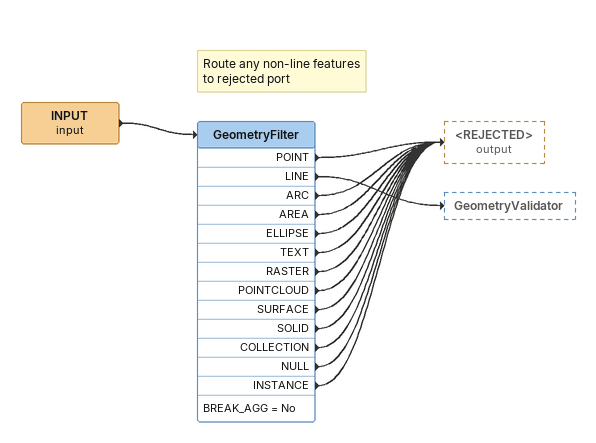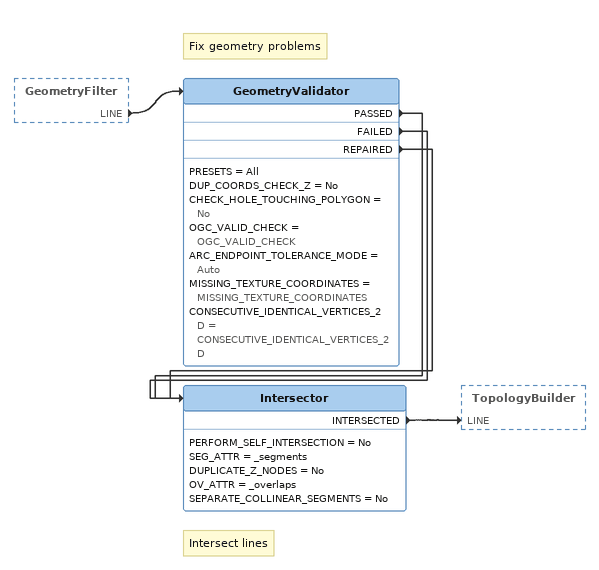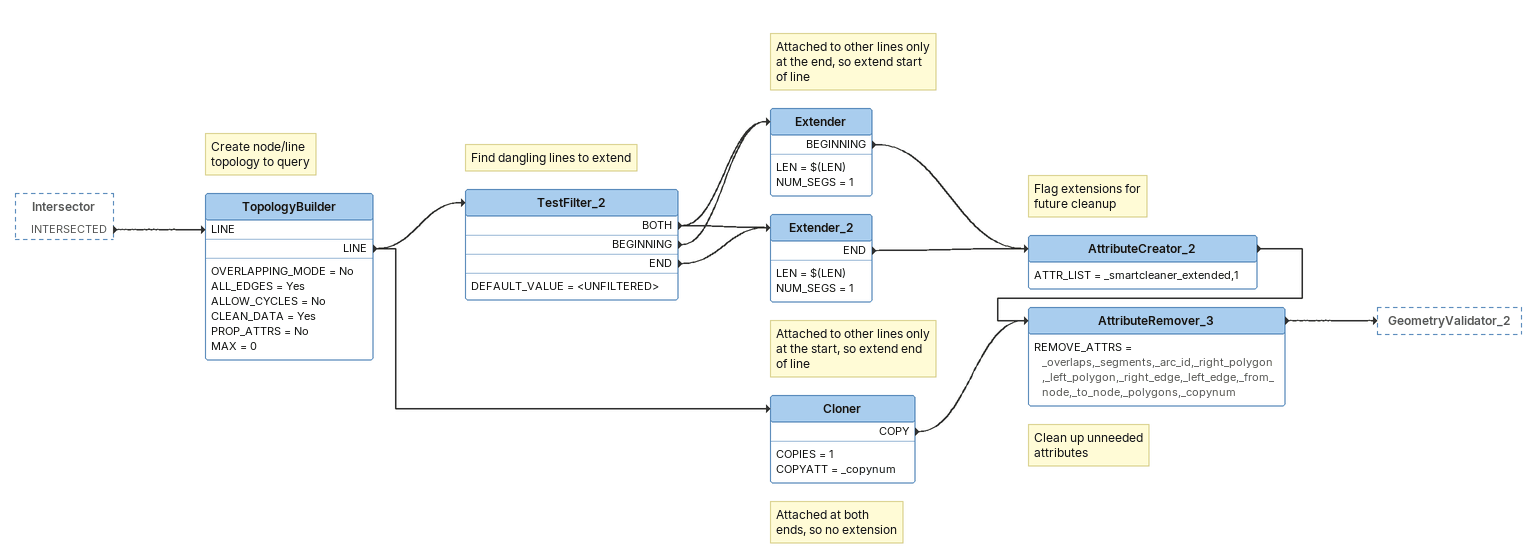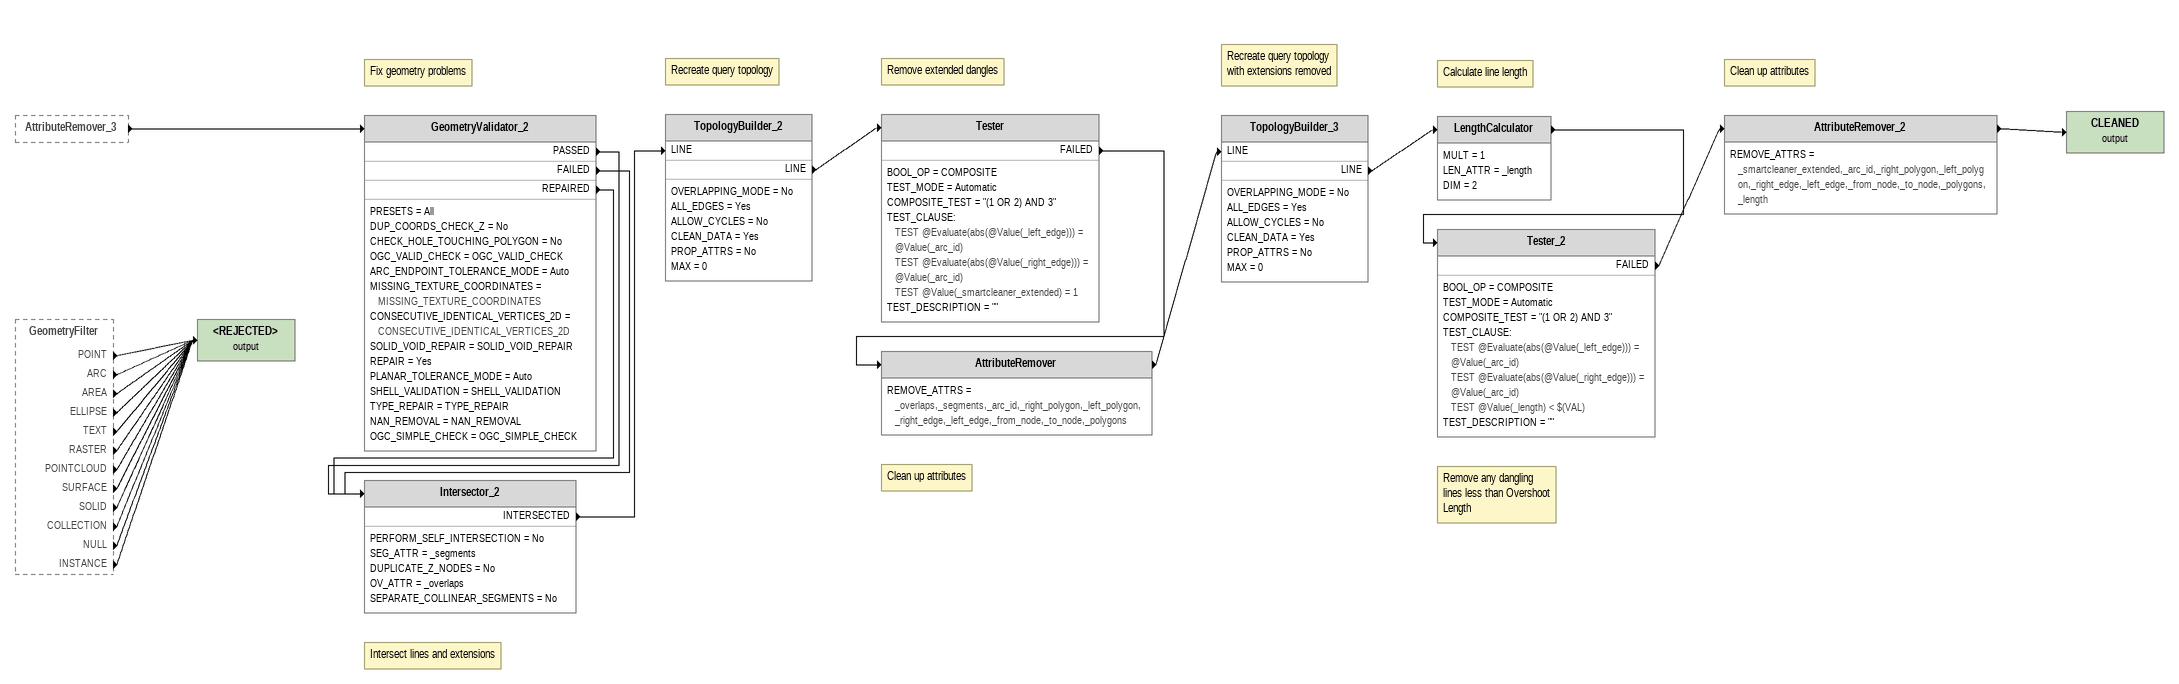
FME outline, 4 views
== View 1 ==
INPUT (input)
    -> GeometryFilter
Note: Route any non-line features / to rejected port
GeometryFilter
    BREAK_AGG = No
    POINT -> <REJECTED> (output)
    LINE -> GeometryValidator
    ARC -> <REJECTED> (output)
    AREA -> <REJECTED> (output)
    ELLIPSE -> <REJECTED> (output)
    TEXT -> <REJECTED> (output)
    RASTER -> <REJECTED> (output)
    POINTCLOUD -> <REJECTED> (output)
    SURFACE -> <REJECTED> (output)
    SOLID -> <REJECTED> (output)
    COLLECTION -> <REJECTED> (output)
    NULL -> <REJECTED> (output)
    INSTANCE -> <REJECTED> (output)

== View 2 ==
GeometryFilter [outside]
    LINE -> GeometryValidator
Note: Fix geometry problems
GeometryValidator
    PRESETS = All
    DUP_COORDS_CHECK_Z = No
    CHECK_HOLE_TOUCHING_POLYGON = No
    OGC_VALID_CHECK = OGC_VALID_CHECK
    ARC_ENDPOINT_TOLERANCE_MODE = Auto
    MISSING_TEXTURE_COORDINATES = MISSING_TEXTURE_COORDINATES
    CONSECUTIVE_IDENTICAL_VERTICES_2D = CONSECUTIVE_IDENTICAL_VERTICES_2D
    PASSED -> Intersector
    FAILED -> Intersector
    REPAIRED -> Intersector
Note: Intersect lines
Intersector
    PERFORM_SELF_INTERSECTION = No
    SEG_ATTR = _segments
    DUPLICATE_Z_NODES = No
    OV_ATTR = _overlaps
    SEPARATE_COLLINEAR_SEGMENTS = No
    INTERSECTED -> TopologyBuilder [LINE]

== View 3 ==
Intersector [outside]
    INTERSECTED -> TopologyBuilder [LINE]
Note: Create node/line / topology to query
TopologyBuilder
    OVERLAPPING_MODE = No
    ALL_EDGES = Yes
    ALLOW_CYCLES = No
    CLEAN_DATA = Yes
    PROP_ATTRS = No
    MAX = 0
    LINE -> Cloner
    LINE -> TestFilter_2
Note: Find dangling lines to extend
TestFilter_2
    DEFAULT_VALUE = <UNFILTERED>
    BOTH -> Extender
    BOTH -> Extender_2
    BEGINNING -> Extender
    END -> Extender_2
Note: Attached to other lines only / at the end, so extend start / of line
Extender
    LEN = $(LEN)
    NUM_SEGS = 1
    BEGINNING -> AttributeCreator_2
Note: Attached to other lines only / at the start, so extend end / of line
Extender_2
    LEN = $(LEN)
    NUM_SEGS = 1
    END -> AttributeCreator_2
Note: Flag extensions for / future cleanup
AttributeCreator_2
    ATTR_LIST = _smartcleaner_extended,1
    -> AttributeRemover_3
Note: Attached at both / ends, so no extension
Cloner
    COPIES = 1
    COPYATT = _copynum
    COPY -> AttributeRemover_3
Note: Clean up unneeded / attributes
AttributeRemover_3
    REMOVE_ATTRS = _overlaps,_segments,_arc_id,_right_polygon,_left_polygon,_right_edge,_left_edge,_from_node,_to_node,_polygons,_copynum
    -> GeometryValidator_2

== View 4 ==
AttributeRemover_3 [outside]
    -> GeometryValidator_2
GeometryFilter [outside]
    POINT -> <REJECTED> (output)
    ARC -> <REJECTED> (output)
    AREA -> <REJECTED> (output)
    ELLIPSE -> <REJECTED> (output)
    TEXT -> <REJECTED> (output)
    RASTER -> <REJECTED> (output)
    POINTCLOUD -> <REJECTED> (output)
    SURFACE -> <REJECTED> (output)
    SOLID -> <REJECTED> (output)
    COLLECTION -> <REJECTED> (output)
    NULL -> <REJECTED> (output)
    INSTANCE -> <REJECTED> (output)
Note: Fix geometry problems
GeometryValidator_2
    PRESETS = All
    DUP_COORDS_CHECK_Z = No
    CHECK_HOLE_TOUCHING_POLYGON = No
    OGC_VALID_CHECK = OGC_VALID_CHECK
    ARC_ENDPOINT_TOLERANCE_MODE = Auto
    MISSING_TEXTURE_COORDINATES = MISSING_TEXTURE_COORDINATES
    CONSECUTIVE_IDENTICAL_VERTICES_2D = CONSECUTIVE_IDENTICAL_VERTICES_2D
    SOLID_VOID_REPAIR = SOLID_VOID_REPAIR
    REPAIR = Yes
    PLANAR_TOLERANCE_MODE = Auto
    SHELL_VALIDATION = SHELL_VALIDATION
    TYPE_REPAIR = TYPE_REPAIR
    NAN_REMOVAL = NAN_REMOVAL
    OGC_SIMPLE_CHECK = OGC_SIMPLE_CHECK
    PASSED -> Intersector_2
    FAILED -> Intersector_2
    REPAIRED -> Intersector_2
Note: Intersect lines and extensions
Intersector_2
    PERFORM_SELF_INTERSECTION = No
    SEG_ATTR = _segments
    DUPLICATE_Z_NODES = No
    OV_ATTR = _overlaps
    SEPARATE_COLLINEAR_SEGMENTS = No
    INTERSECTED -> TopologyBuilder_2 [LINE]
Note: Recreate query topology
TopologyBuilder_2
    OVERLAPPING_MODE = No
    ALL_EDGES = Yes
    ALLOW_CYCLES = No
    CLEAN_DATA = Yes
    PROP_ATTRS = No
    MAX = 0
    LINE -> Tester
Note: Remove extended dangles
Tester
    BOOL_OP = COMPOSITE
    TEST_MODE = Automatic
    COMPOSITE_TEST = "(1 OR 2) AND 3"
    TEST_CLAUSE:
      TEST @Evaluate(abs(@Value(_left_edge))) = @Value(_arc_id)
      TEST @Evaluate(abs(@Value(_right_edge))) = @Value(_arc_id)
      TEST @Value(_smartcleaner_extended) = 1
    TEST_DESCRIPTION = ""
    FAILED -> AttributeRemover
Note: Clean up attributes
AttributeRemover
    REMOVE_ATTRS = _overlaps,_segments,_arc_id,_right_polygon,_left_polygon,_right_edge,_left_edge,_from_node,_to_node,_polygons
    -> TopologyBuilder_3 [LINE]
Note: Recreate query topology / with extensions removed
TopologyBuilder_3
    OVERLAPPING_MODE = No
    ALL_EDGES = Yes
    ALLOW_CYCLES = No
    CLEAN_DATA = Yes
    PROP_ATTRS = No
    MAX = 0
    LINE -> LengthCalculator
Note: Calculate line length
LengthCalculator
    MULT = 1
    LEN_ATTR = _length
    DIM = 2
    -> Tester_2
Note: Remove any dangling / lines less than Overshoot / Length
Tester_2
    BOOL_OP = COMPOSITE
    TEST_MODE = Automatic
    COMPOSITE_TEST = "(1 OR 2) AND 3"
    TEST_CLAUSE:
      TEST @Evaluate(abs(@Value(_left_edge))) = @Value(_arc_id)
      TEST @Evaluate(abs(@Value(_right_edge))) = @Value(_arc_id)
      TEST @Value(_length) < $(VAL)
    TEST_DESCRIPTION = ""
    FAILED -> AttributeRemover_2
Note: Clean up attributes
AttributeRemover_2
    REMOVE_ATTRS = _smartcleaner_extended,_arc_id,_right_polygon,_left_polygon,_right_edge,_left_edge,_from_node,_to_node,_polygons,_length
    -> CLEANED (output)
CLEANED (output)
<REJECTED> (output)
